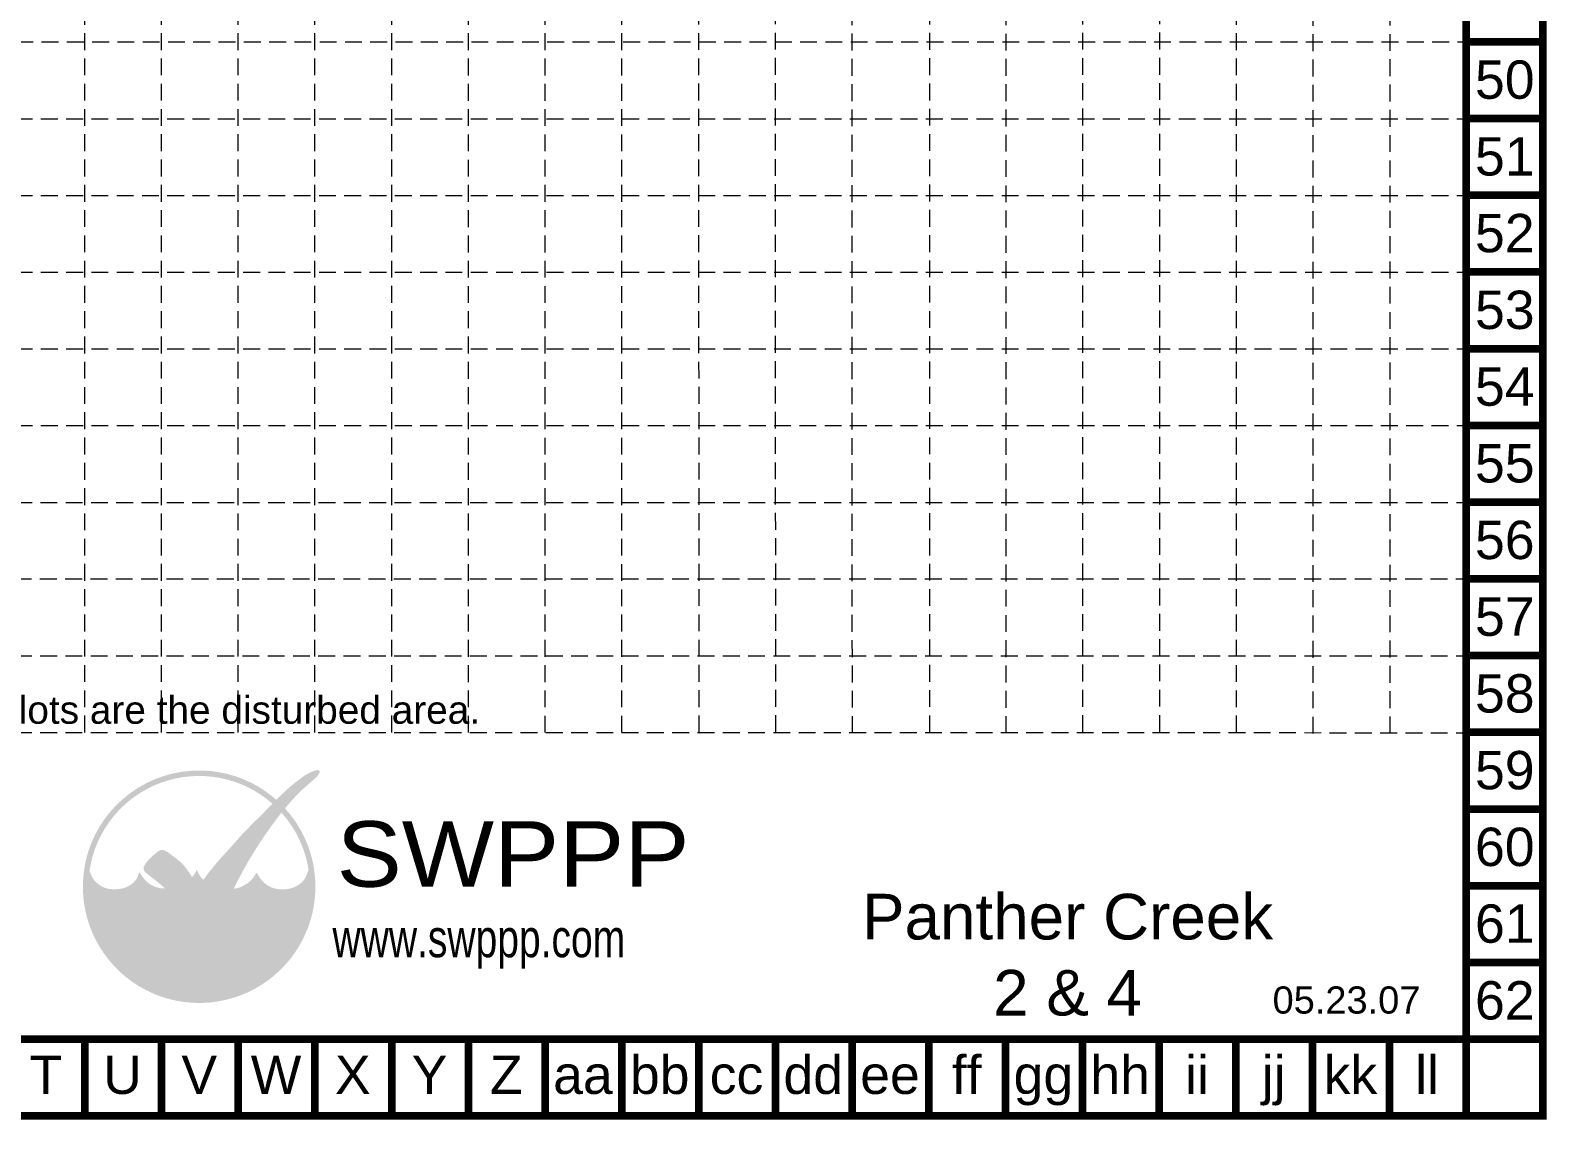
# Model space of a CAD drawing. Header units: inches. Extents: x 4200 to 7167, y -457 to 4285.
# Drawn here: x 5705 to 7167, y -457 to 593 of the extents above; entities that cross this region are included whole.
import ezdxf
from ezdxf.enums import TextEntityAlignment as Align

# ---------------------------------------------------------------- set-up
doc = ezdxf.new("R2010")
doc.units = ezdxf.units.IN
doc.header["$MEASUREMENT"] = 0
doc.linetypes.add('DASHED', pattern=[0.75, 0.5, -0.25])
doc.linetypes.add('HIDDEN', pattern=[0.375, 0.25, -0.125])
for name, color, linetype in [('BASE', 7, 'Continuous'), ('GRID', 254, 'DASHED'), ('LOGO', 7, 'Continuous')]:
    doc.layers.add(name, color=color, linetype=linetype)
doc.styles.add("L200'", font='ARIAL.TTF', dxfattribs={"height": 0.001969})
doc.styles.add('LOGO1', font='ROCKEB.TTF', dxfattribs={"height": 25})
doc.styles.get("Standard").update_dxf_attribs({"font": 'ARIAL.TTF'})

# ---------------------------------------------------------------- blocks, each defined once
blk = doc.blocks.new('new logo')
at = {"layer": 'LOGO'}
h = blk.add_hatch(color=170, dxfattribs=at)
h.paths.add_polyline_path([(67.43, 44.06), (66.82, 44.7), (66.35, 45.25), (65.96, 45.76), (65.54, 46.4), (65.09, 47.19), (64.7, 47.94), (64.44, 48.47), (64.18, 49.02), (63.92, 49.58), (63.67, 50.15), (63.31, 50.99), (62.9, 52), (62.6, 52.78), (62.42, 53.27), (62.25, 53.75), (62.07, 54.23), (61.88, 54.72), (61.69, 55.22), (61.48, 55.74), (61.26, 56.27), (61.03, 56.81), (60.78, 57.37), (60.52, 57.93), (60.25, 58.5), (59.96, 59.07), (59.66, 59.64), (59.34, 60.2), (59.02, 60.77), (58.68, 61.32), (58.34, 61.87), (57.99, 62.4), (57.64, 62.91), (57.29, 63.4), (56.95, 63.87), (56.61, 64.32), (56.27, 64.74), (55.93, 65.14), (55.58, 65.53), (55.23, 65.91), (54.91, 66.23), (53.98, 66.22), (52.92, 66.33), (52.05, 66.5), (51.45, 66.64), (50.85, 66.81), (50.26, 67.01), (49.41, 67.35), (48.33, 67.91), (47.34, 68.56), (46.46, 69.26), (45.69, 70.02), (45.01, 70.79), (44.44, 71.52), (43.98, 72.16), (43.6, 72.69), (43.42, 72.95), (43.25, 73.18), (43.1, 73.38), (42.96, 73.53), (42.85, 73.65), (42.75, 73.73), (42.66, 73.76), (42.59, 73.76), (42.53, 73.71), (42.48, 73.63), (42.43, 73.52), (42.38, 73.38), (42.33, 73.22), (42.19, 72.76), (41.96, 72.1), (41.67, 71.46), (41.36, 70.91), (40.98, 70.34), (40.53, 69.77), (40.01, 69.21), (39.42, 68.67), (38.77, 68.17), (38.06, 67.7), (37.31, 67.27), (36.53, 66.9), (35.73, 66.59), (34.88, 66.34), (33.96, 66.14), (32.97, 65.99), (31.89, 65.9), (30.76, 65.86), (29.65, 65.89), (28.59, 65.97), (27.62, 66.13), (26.71, 66.36), (25.83, 66.67), (24.95, 67.08), (24.08, 67.58), (23.21, 68.18), (22.36, 68.88), (21.76, 69.47), (21.37, 69.89), (20.98, 70.36), (20.61, 70.88), (20.24, 71.46), (19.89, 72.13), (19.54, 72.89), (19.19, 73.77), (18.85, 74.77, -0.595729), (106.28, 106.77), (106.97, 107.48), (107.53, 108.05), (108.12, 108.64, 37.93689), (112.29, 104.53), (112.05, 104.24), (111.57, 103.66), (111.09, 103.06), (110.61, 102.47, -0.146449), (123.57, 75.01), (123.33, 74.47), (123.13, 73.97), (122.94, 73.5), (122.77, 73.07), (122.51, 72.4), (122.22, 71.72), (121.9, 71.1), (121.52, 70.53), (121.11, 70), (120.66, 69.51), (120.15, 69.03), (119.62, 68.57), (119.04, 68.14), (118.44, 67.73), (117.81, 67.36), (117.15, 67.03), (116.47, 66.74), (115.76, 66.49), (115.03, 66.28), (114.28, 66.11), (113.5, 65.97), (112.72, 65.88), (111.92, 65.82), (111.11, 65.8), (110.29, 65.82), (109.44, 65.89), (108.56, 66.01), (107.66, 66.19), (106.75, 66.43), (105.88, 66.73), (105.05, 67.1), (104.26, 67.53), (103.5, 68.04), (102.78, 68.61), (102.07, 69.26), (101.4, 69.96), (100.78, 70.68), (100.24, 71.38), (99.83, 72.02), (99.55, 72.52), (99.4, 72.79), (99.26, 73.03), (99.13, 73.24), (99.02, 73.4), (98.92, 73.52), (98.82, 73.58), (98.72, 73.6), (98.63, 73.58), (98.54, 73.51), (98.45, 73.42), (98.36, 73.3), (98.26, 73.16), (98.17, 73), (98.06, 72.83), (97.8, 72.39), (97.42, 71.81), (96.93, 71.14), (96.41, 70.55), (95.93, 70.06), (95.41, 69.58), (94.84, 69.11), (94.21, 68.65), (93.52, 68.19), (92.75, 67.74), (91.9, 67.28), (90.95, 66.85), (90.08, 66.57), (89.39, 66.39), (88.62, 66.22), (87.78, 66.08), (87.59, 65.61), (87.38, 65.07), (87.13, 64.45), (86.86, 63.76), (86.57, 63), (86.26, 62.19), (85.94, 61.33), (85.6, 60.44), (85.25, 59.53), (84.91, 58.59), (84.56, 57.66), (84.21, 56.72), (83.87, 55.8), (83.53, 54.89), (83.21, 54.02), (82.9, 53.18), (82.61, 52.38), (82.34, 51.64), (82.09, 50.96), (81.86, 50.33), (81.65, 49.76), (81.33, 48.95), (80.94, 48.06), (80.54, 47.29), (80.1, 46.58), (79.62, 45.94), (79.13, 45.36), (78.61, 44.81), (78.1, 44.32), (77.57, 43.87), (77.04, 43.47), (76.48, 43.12), (75.9, 42.81), (75.31, 42.55), (74.58, 42.28), (73.74, 42.05), (72.97, 41.94), (72.25, 41.93), (71.55, 42.04), (70.87, 42.22), (70.06, 42.5), (69.36, 42.77), (68.67, 43.11), (68.04, 43.53)])
h.paths.add_polyline_path([(71.76, 72.04), (70.7, 73.9), (70.07, 75.23), (69.69, 74.29), (68.67, 72.59), (67.85, 71.67), (67.95, 71.51), (68.11, 71.24), (68.27, 70.99), (68.41, 70.76), (68.55, 70.55), (68.68, 70.37), (68.8, 70.21), (68.92, 70.07), (69.04, 69.95), (69.15, 69.84), (69.26, 69.75), (69.37, 69.67), (69.48, 69.59), (69.59, 69.52), (69.7, 69.46), (69.82, 69.41), (69.94, 69.36), (70.05, 69.32), (70.17, 69.28), (70.29, 69.25), (70.41, 69.22), (70.53, 69.2), (70.64, 69.18), (70.76, 69.17), (70.88, 69.16), (71, 69.15), (71.11, 69.15), (71.22, 69.16), (71.33, 69.17), (71.44, 69.19), (71.54, 69.21), (71.64, 69.24), (71.74, 69.27), (71.84, 69.31), (71.94, 69.35), (72.04, 69.4), (72.14, 69.45), (72.24, 69.51), (72.35, 69.58), (72.45, 69.65), (72.56, 69.72), (72.67, 69.81), (72.78, 69.9), (72.89, 70), (73, 70.1), (73.11, 70.21), (73.22, 70.34), (73.3, 70.42), (72.52, 71.08)], flags=17)
blk.add_hatch(color=240, dxfattribs=at).paths.add_polyline_path([(117.73, 117.3), (118.86, 118.16), (119.82, 118.88), (120.63, 119.47), (121.31, 119.95), (121.89, 120.34), (122.37, 120.64), (122.78, 120.89), (123.13, 121.1), (123.45, 121.27), (123.73, 121.42), (123.99, 121.55), (124.22, 121.67), (124.44, 121.77), (124.65, 121.85), (124.84, 121.93), (125.03, 122.01), (125.21, 122.09), (125.4, 122.16), (125.58, 122.23), (125.76, 122.3), (125.93, 122.37), (126.1, 122.44), (126.26, 122.49), (126.41, 122.55), (126.56, 122.6), (126.69, 122.64), (126.82, 122.67), (126.95, 122.71), (127.06, 122.73), (127.18, 122.76), (127.29, 122.78), (127.39, 122.79), (127.5, 122.8), (127.6, 122.81), (127.7, 122.82), (127.79, 122.82), (127.89, 122.82), (127.98, 122.82), (128.06, 122.81), (128.14, 122.8), (128.22, 122.79), (128.29, 122.78), (128.35, 122.76), (128.42, 122.74), (128.47, 122.72), (128.52, 122.7), (128.57, 122.67), (128.62, 122.64), (128.65, 122.61), (128.69, 122.57), (128.72, 122.53), (128.75, 122.49), (128.77, 122.44), (128.79, 122.39), (128.81, 122.34), (128.82, 122.28), (128.83, 122.21), (128.84, 122.14), (128.84, 122.07), (128.84, 122), (128.83, 121.92), (128.82, 121.84), (128.81, 121.76), (128.79, 121.68), (128.77, 121.6), (128.74, 121.52), (128.7, 121.44), (128.66, 121.35), (128.61, 121.26), (128.56, 121.16), (128.5, 121.06), (128.43, 120.95), (128.35, 120.83), (128.27, 120.7), (128.18, 120.57), (128.08, 120.42), (127.96, 120.27), (127.85, 120.12), (127.71, 119.96), (127.57, 119.79), (127.42, 119.62), (127.25, 119.44), (127.06, 119.24), (126.84, 119.03), (126.58, 118.79), (126.28, 118.52), (125.94, 118.21), (125.54, 117.86), (125.08, 117.47), (124.58, 117.04), (124.04, 116.57), (123.48, 116.08), (122.89, 115.57), (122.3, 115.05), (121.71, 114.53), (121.13, 114.01), (120.58, 113.5), (120.04, 112.99), (119.52, 112.49), (119.01, 111.99), (118.51, 111.49), (118.02, 110.99), (117.53, 110.47), (117.03, 109.94), (116.53, 109.4), (116.03, 108.85), (115.52, 108.29), (115.02, 107.71), (114.51, 107.14), (114.01, 106.56), (113.51, 105.98), (113.02, 105.4), (112.54, 104.82), (112.05, 104.24), (111.57, 103.66), (111.09, 103.06), (110.59, 102.44), (110.09, 101.8), (109.56, 101.13), (109.02, 100.43), (108.45, 99.68), (107.87, 98.9), (107.27, 98.1), (106.66, 97.27), (106.04, 96.43), (105.43, 95.59), (104.82, 94.74), (104.23, 93.91), (103.65, 93.08), (103.08, 92.27), (102.52, 91.46), (101.97, 90.65), (101.42, 89.84), (100.87, 89.01), (100.32, 88.18), (99.77, 87.33), (99.2, 86.45), (98.63, 85.56), (98.06, 84.66), (97.5, 83.76), (96.94, 82.87), (96.4, 81.99), (95.88, 81.13), (95.38, 80.29), (94.91, 79.49), (94.46, 78.72), (94.03, 77.96), (93.61, 77.23), (93.21, 76.5), (92.81, 75.77), (92.41, 75.04), (92.01, 74.29), (91.6, 73.54), (91.18, 72.77), (90.78, 72.02), (90.38, 71.27), (90, 70.56), (89.64, 69.88), (89.31, 69.25), (89.01, 68.69), (88.75, 68.19), (88.53, 67.74), (88.33, 67.32), (88.15, 66.92), (87.97, 66.52), (87.78, 66.08), (87.59, 65.61), (87.38, 65.07), (87.13, 64.45), (86.86, 63.76), (86.57, 63), (86.26, 62.19), (85.94, 61.33), (85.6, 60.44), (85.25, 59.53), (84.91, 58.59), (84.56, 57.66), (84.21, 56.72), (83.87, 55.8), (83.53, 54.89), (83.21, 54.02), (82.9, 53.18), (82.61, 52.38), (82.34, 51.64), (82.09, 50.96), (81.86, 50.33), (81.65, 49.76), (81.44, 49.23), (81.24, 48.75), (81.04, 48.29), (80.84, 47.87), (80.64, 47.48), (80.43, 47.11), (80.2, 46.75), (79.97, 46.41), (79.73, 46.09), (79.49, 45.78), (79.24, 45.49), (78.99, 45.21), (78.74, 44.95), (78.48, 44.69), (78.23, 44.45), (77.97, 44.21), (77.71, 43.99), (77.44, 43.78), (77.17, 43.58), (76.9, 43.39), (76.62, 43.21), (76.33, 43.04), (76.04, 42.89), (75.75, 42.75), (75.45, 42.62), (75.16, 42.5), (74.87, 42.39), (74.58, 42.29), (74.3, 42.2), (74.02, 42.13), (73.75, 42.07), (73.49, 42.02), (73.23, 41.98), (72.98, 41.95), (72.73, 41.94), (72.49, 41.93), (72.24, 41.94), (72.01, 41.97), (71.77, 42), (71.53, 42.05), (71.3, 42.11), (71.06, 42.17), (70.83, 42.24), (70.59, 42.32), (70.35, 42.4), (70.12, 42.48), (69.88, 42.57), (69.64, 42.66), (69.4, 42.76), (69.16, 42.87), (68.93, 42.98), (68.69, 43.11), (68.47, 43.25), (68.25, 43.39), (68.04, 43.55), (67.83, 43.72), (67.62, 43.9), (67.42, 44.09), (67.22, 44.28), (67.03, 44.49), (66.83, 44.69), (66.64, 44.9), (66.45, 45.13), (66.26, 45.36), (66.06, 45.62), (65.86, 45.91), (65.65, 46.23), (65.43, 46.59), (65.2, 47), (64.96, 47.45), (64.7, 47.94), (64.44, 48.47), (64.18, 49.02), (63.92, 49.58), (63.67, 50.15), (63.43, 50.71), (63.2, 51.26), (62.99, 51.78), (62.79, 52.29), (62.6, 52.78), (62.42, 53.27), (62.25, 53.75), (62.07, 54.23), (61.88, 54.72), (61.69, 55.22), (61.48, 55.74), (61.26, 56.27), (61.03, 56.81), (60.78, 57.37), (60.52, 57.93), (60.25, 58.5), (59.96, 59.07), (59.66, 59.64), (59.34, 60.2), (59.02, 60.77), (58.68, 61.32), (58.34, 61.87), (57.99, 62.4), (57.64, 62.91), (57.29, 63.4), (56.95, 63.87), (56.61, 64.32), (56.27, 64.74), (55.93, 65.14), (55.58, 65.53), (55.23, 65.91), (54.86, 66.28), (54.49, 66.65), (54.09, 67.01), (53.68, 67.39), (53.25, 67.76), (52.81, 68.14), (52.35, 68.52), (51.89, 68.9), (51.42, 69.28), (50.95, 69.66), (50.48, 70.04), (50.01, 70.41), (49.54, 70.78), (49.09, 71.13), (48.65, 71.47), (48.24, 71.8), (47.84, 72.11), (47.47, 72.4), (47.14, 72.66), (46.83, 72.9), (46.56, 73.11), (46.32, 73.3), (46.11, 73.47), (45.92, 73.63), (45.75, 73.78), (45.6, 73.92), (45.46, 74.05), (45.34, 74.18), (45.23, 74.31), (45.13, 74.44), (45.04, 74.56), (44.96, 74.69), (44.9, 74.82), (44.84, 74.96), (44.8, 75.1), (44.76, 75.24), (44.73, 75.39), (44.72, 75.54), (44.71, 75.69), (44.7, 75.84), (44.71, 75.99), (44.72, 76.15), (44.75, 76.3), (44.78, 76.45), (44.81, 76.6), (44.86, 76.75), (44.92, 76.9), (44.99, 77.06), (45.07, 77.23), (45.17, 77.4), (45.29, 77.59), (45.42, 77.8), (45.57, 78.01), (45.73, 78.24), (45.91, 78.48), (46.11, 78.73), (46.32, 78.99), (46.55, 79.26), (46.8, 79.54), (47.06, 79.83), (47.33, 80.13), (47.62, 80.43), (47.91, 80.73), (48.21, 81.04), (48.52, 81.34), (48.84, 81.64), (49.16, 81.93), (49.48, 82.21), (49.79, 82.48), (50.1, 82.74), (50.41, 82.98), (50.7, 83.21), (50.98, 83.42), (51.24, 83.62), (51.49, 83.79), (51.7, 83.95), (51.9, 84.08), (52.08, 84.19), (52.25, 84.29), (52.4, 84.38), (52.55, 84.45), (52.68, 84.51), (52.82, 84.56), (52.95, 84.61), (53.08, 84.64), (53.21, 84.67), (53.34, 84.69), (53.47, 84.7), (53.6, 84.7), (53.72, 84.69), (53.85, 84.68), (53.97, 84.65), (54.1, 84.62), (54.22, 84.58), (54.35, 84.54), (54.48, 84.48), (54.61, 84.43), (54.74, 84.36), (54.88, 84.3), (55.02, 84.23), (55.17, 84.15), (55.34, 84.06), (55.51, 83.97), (55.7, 83.86), (55.91, 83.73), (56.14, 83.59), (56.4, 83.42), (56.68, 83.23), (56.99, 83.01), (57.32, 82.78), (57.67, 82.53), (58.03, 82.27), (58.4, 81.99), (58.79, 81.71), (59.18, 81.42), (59.57, 81.13), (59.97, 80.83), (60.37, 80.53), (60.76, 80.22), (61.15, 79.91), (61.54, 79.59), (61.91, 79.27), (62.28, 78.93), (62.64, 78.6), (62.98, 78.25), (63.32, 77.9), (63.65, 77.54), (63.97, 77.17), (64.29, 76.79), (64.6, 76.4), (64.91, 76.01), (65.22, 75.6), (65.52, 75.19), (65.82, 74.78), (66.11, 74.37), (66.39, 73.96), (66.66, 73.57), (66.91, 73.18), (67.15, 72.81), (67.37, 72.45), (67.58, 72.12), (67.77, 71.8), (67.95, 71.51), (68.11, 71.24), (68.27, 70.99), (68.41, 70.76), (68.55, 70.55), (68.68, 70.37), (68.8, 70.21), (68.92, 70.07), (69.04, 69.95), (69.15, 69.84), (69.26, 69.75), (69.37, 69.67), (69.48, 69.59), (69.59, 69.52), (69.7, 69.46), (69.82, 69.41), (69.94, 69.36), (70.05, 69.32), (70.17, 69.28), (70.29, 69.25), (70.41, 69.22), (70.53, 69.2), (70.64, 69.18), (70.76, 69.17), (70.88, 69.16), (71, 69.15), (71.11, 69.15), (71.22, 69.16), (71.33, 69.17), (71.44, 69.19), (71.54, 69.21), (71.64, 69.24), (71.74, 69.27), (71.84, 69.31), (71.94, 69.35), (72.04, 69.4), (72.14, 69.45), (72.24, 69.51), (72.35, 69.58), (72.45, 69.65), (72.56, 69.72), (72.67, 69.81), (72.78, 69.9), (72.89, 70), (73, 70.1), (73.11, 70.21), (73.22, 70.34), (73.34, 70.47), (73.46, 70.61), (73.58, 70.77), (73.72, 70.94), (73.85, 71.12), (74, 71.32), (74.15, 71.53), (74.32, 71.77), (74.5, 72.01), (74.68, 72.27), (74.88, 72.55), (75.09, 72.84), (75.32, 73.15), (75.56, 73.46), (75.82, 73.79), (76.09, 74.14), (76.37, 74.49), (76.67, 74.87), (76.99, 75.25), (77.32, 75.65), (77.66, 76.07), (78.02, 76.5), (78.39, 76.95), (78.77, 77.42), (79.18, 77.91), (79.6, 78.4), (80.03, 78.92), (80.49, 79.45), (80.96, 80), (81.46, 80.56), (81.97, 81.13), (82.5, 81.72), (83.04, 82.31), (83.59, 82.91), (84.14, 83.51), (84.68, 84.1), (85.22, 84.68), (85.74, 85.25), (86.24, 85.81), (86.73, 86.35), (87.2, 86.89), (87.67, 87.41), (88.13, 87.94), (88.59, 88.46), (89.06, 88.98), (89.53, 89.52), (90.01, 90.05), (90.5, 90.6), (91, 91.16), (91.52, 91.73), (92.06, 92.31), (92.61, 92.9), (93.18, 93.5), (93.77, 94.12), (94.38, 94.75), (95.01, 95.39), (95.64, 96.03), (96.28, 96.68), (96.92, 97.32), (97.56, 97.96), (98.19, 98.58), (98.8, 99.19), (99.39, 99.77), (99.96, 100.34), (100.52, 100.9), (101.07, 101.45), (101.61, 101.98), (102.14, 102.52), (102.66, 103.05), (103.19, 103.59), (103.72, 104.13), (104.25, 104.67), (104.78, 105.23), (105.32, 105.78), (105.86, 106.34), (106.41, 106.91), (106.97, 107.48), (107.53, 108.05), (108.11, 108.62), (108.69, 109.2), (109.27, 109.77), (109.86, 110.34), (110.45, 110.91), (111.04, 111.47), (111.62, 112.02), (112.2, 112.56), (112.77, 113.1), (113.35, 113.62), (113.95, 114.16), (114.58, 114.71), (115.26, 115.3), (116.01, 115.91), (116.82, 116.58)])
at = {"layer": 'LOGO', "style": 'LOGO1'}
for s, height, width, p in [('SWPPP', 31.324, 1.115, (136.96, 67.05)), ('www.swppp.com', 18.1118, 0.77, (135.01, 33.35))]:
    blk.add_text(s, height=height, dxfattribs=dict(at, width=width)).set_placement(p)

msp = doc.modelspace()

# ---------------------------------------------------------------- linework, layer by layer
at = {"layer": 'BASE', "const_width": 7.4}
for points in [[(7163, -453.7), (7163, 4281.3), (4203.6, 4281.3), (4203.6, -453.7)], [(7089, -379.7), (7089, 4207.3), (4277.6, 4207.3), (4277.6, -379.7)]]:
    msp.add_lwpolyline(points, close=True, dxfattribs=at)
for points in [[(7163, 582.1), (7089, 582.1)], [(7163, 508.1), (7089, 508.1)], [(7163, 434.1), (7089, 434.1)], [(7163, 360.1), (7089, 360.1)], [(7163, 286.1), (7089, 286.1)], [(7163, 212.2), (7089, 212.2)], [(7163, 138.2), (7089, 138.2)], [(7163, 64.2), (7089, 64.2)], [(7163, -9.8), (7089, -9.8)], [(7163, -83.8), (7089, -83.8)], [(7163, -157.8), (7089, -157.8)], [(7163, -231.8), (7089, -231.8)], [(7163, -305.7), (7089, -305.7)], [(5757.3, -379.7), (5757.3, -453.7)], [(5831.3, -379.7), (5831.3, -453.7)], [(5905.2, -379.7), (5905.2, -453.7)], [(5979.2, -379.7), (5979.2, -453.7)], [(6053.2, -379.7), (6053.2, -453.7)], [(6127.2, -379.7), (6127.2, -453.7)], [(6201.2, -379.7), (6201.2, -453.7)], [(6275.2, -379.7), (6275.2, -453.7)], [(6349.2, -379.7), (6349.2, -453.7)], [(6423.1, -379.7), (6423.1, -453.7)], [(6497.1, -379.7), (6497.1, -453.7)], [(6571.1, -379.7), (6571.1, -453.7)], [(6645.1, -379.7), (6645.1, -453.7)], [(6719.1, -379.7), (6719.1, -453.7)], [(6793.1, -379.7), (6793.1, -453.7)], [(6867, -379.7), (6867, -453.7)], [(6941, -379.7), (6941, -453.7)], [(7015, -379.7), (7015, -453.7)], [(7089, -379.7), (7089, -453.7)], [(7163, -379.7), (7089, -379.7)]]:
    msp.add_lwpolyline(points, dxfattribs=at)
at = {"layer": 'GRID', "color": 252, "linetype": 'HIDDEN', "lineweight": 0, "ltscale": 65}
for p, q in [((5757.3, -84), (5757.3, 4207.3)), ((5831.3, -84), (5831.3, 4207.3)), ((5905.2, -84), (5905.2, 4207.3)), ((5979.2, -84), (5979.2, 4207.3)), ((6053.2, -84), (6053.2, 4207.3)), ((6127.2, -84.1), (6127.2, 4207.3)), ((6201.2, -84.1), (6201.2, 4207.3)), ((6275.2, -84.1), (6275.2, 4207.3)), ((6349.5, -83.9), (6349.2, 4207.3)), ((6423.4, -83.5), (6423.1, 4207.3)), ((6497.3, -84.4), (6497.1, 4207.3)), ((6572, -83.8), (6571.4, 4208.9)), ((6645.6, -84.5), (6645.4, 4208.9)), ((6719.6, -83.6), (6719.4, 4208.9)), ((6793.8, -83.4), (6793.4, 4208.9)), ((6867.6, -84), (6867.4, 4208.9)), ((6941.7, -85), (6941.4, 4208.9)), ((7015.8, -84.8), (7015.3, 4208.9)), ((4277.6, 582.1), (7089, 582.1)), ((4276.9, 507.8), (7088.3, 507.8)), ((4276.9, 433.9), (7088.3, 433.9)), ((4276.9, 359.9), (7088.3, 359.9)), ((4276.9, 285.9), (7088.3, 285.9)), ((4276.9, 211.9), (7088.3, 211.9)), ((4276.5, 138), (7085.9, 137.8)), ((4276, 63.8), (7085.9, 64.3)), ((4276.2, -10), (7086.2, -10.2)), ((4276.2, -83.8), (7086.1, -84.2))]:
    msp.add_line(p, q, dxfattribs=at)

# ---------------------------------------------------------------- block references
at = {"layer": 'GRID', "xscale": 2.016666585999701, "yscale": 2.016666586000042, "zscale": 2.016666586}
msp.add_blockref('new logo', (5723.9, -368), dxfattribs=at)

# ---------------------------------------------------------------- texts
at = {"insert": (6704.8, -239.6), "char_height": 44, "width": 412.143, "attachment_point": 2}
msp.add_mtext('Panther Creek 2 & 4', dxfattribs=at)
at = {"layer": 'BASE'}
for s, height, p in [('50', 36.99, (7126.3, 545.6)), ('51', 36.99, (7126.3, 471.6)), ('52', 36.99, (7126.3, 397.6)), ('53', 36.99, (7126.3, 323.6)), ('54', 36.99, (7126.3, 249.6)), ('55', 36.99, (7126.3, 175.6)), ('56', 36.99, (7126.3, 101.7)), ('57', 36.99, (7126.3, 27.7)), ('58', 36.99, (7126.3, -46.3)), ('59', 36.99, (7126.3, -120.3)), ('60', 36.99, (7126.3, -194.3)), ('61', 36.99, (7126.3, -268.3)), ('62', 36.99, (7126.3, -342.3)), ('bb', 36.99, (6311.6, -414.1)), ('dd', 36.99, (6459.6, -414.1)), ('ff', 36.99, (6607.5, -414.1)), ('hh', 36.99, (6755.5, -414.1)), ('ii', 36.99, (6829.5, -414.1)), ('jj', 36.99, (6903.5, -414.1)), ('kk', 36.99, (6977.5, -414.1)), ('ll', 36.99, (7051.4, -414.1)), ('T', 37, (5719.7, -414.1)), ('U', 37, (5793.7, -414.1)), ('V', 37, (5867.7, -414.1)), ('W', 37, (5941.7, -414.1)), ('X', 37, (6015.7, -414.1)), ('Y', 37, (6089.7, -414.1)), ('Z', 37, (6163.6, -414.1)), ('aa', 36.99, (6237.6, -414.1)), ('cc', 36.99, (6385.6, -414.1)), ('ee', 36.99, (6533.6, -414.1)), ('gg', 36.99, (6681.5, -414.1))]:
    msp.add_text(s, height=height, dxfattribs=at).set_placement(p, align=Align.MIDDLE_CENTER)
at = {"layer": 'BASE', "color": 7, "style": "L200'"}
msp.add_text('Stabilization practices are expected to be used at all disturbed areas; DR Horton lots are the disturbed area.', height=26.7659, dxfattribs=at).set_placement((4355.3, -75.6))
at = {"layer": 'BASE'}
msp.add_text('05.23.07', height=26.22, dxfattribs=at).set_placement((6973.7, -355.1), align=Align.CENTER)

doc.saveas('drawing.dxf')
